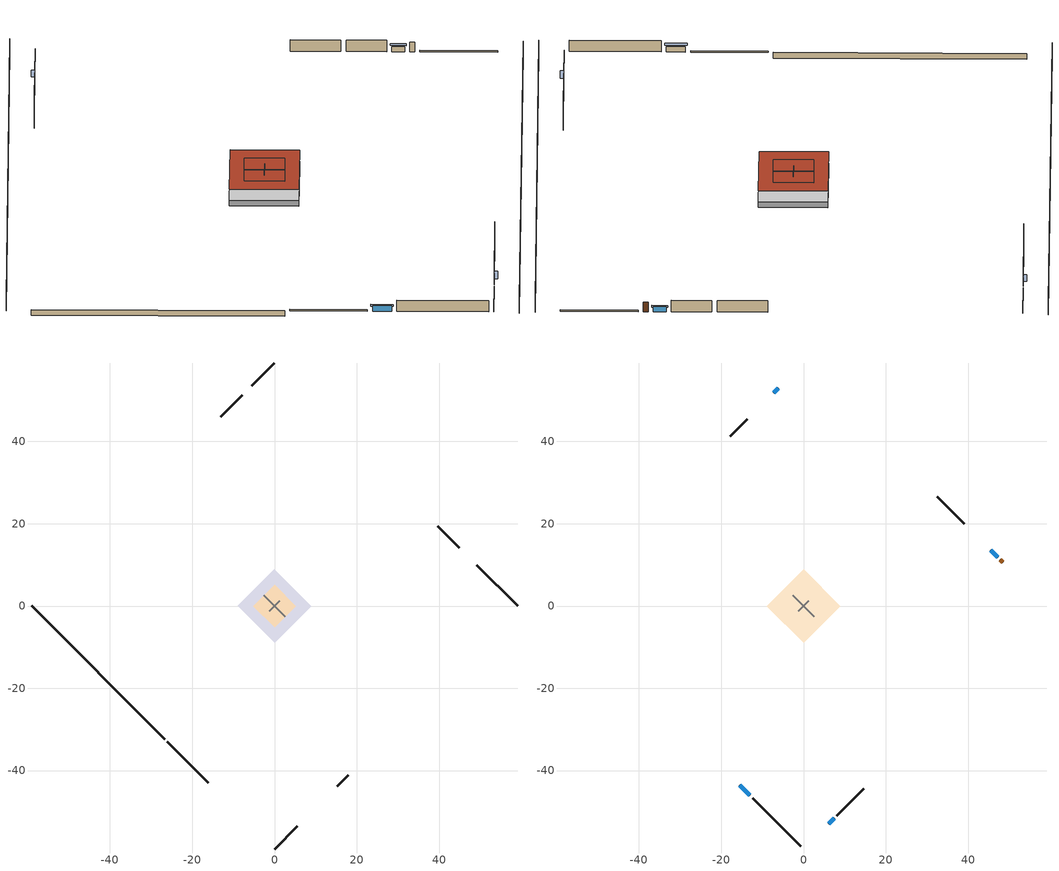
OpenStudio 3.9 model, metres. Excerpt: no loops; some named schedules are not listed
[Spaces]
garage 1
 floor foundation (Slab1 construction): -5.17,0 0,5.17 5.17,0 0,-5.17 z0
 wall outside (Wall1 construction): -7.86,51.2 -13.03,46.02 z0.3:2.74
 wall outside (Wall2 construction): 44.87,14.19 39.7,19.36 z0.3:2.74
 wall outside (Wall9 construction): 15.29,-43.77 17.88,-41.18 z0.3:2.74
 wall to conditioned space 1 (Wall5 construction Reversed): -2.59,2.59 2.59,-2.59 z0.3:2.74
 wall to conditioned space 1 (Wall6 construction Reversed): -1.29,-1.29 1.29,1.29 z0.3:2.74
 roof outside (Roof1 construction): 0,5.17 -5.17,0 0,-5.17 5.17,0 z2.74
crawlspace - vented 1
 floor foundation (Slab2 construction): -8.88,0 0,8.88 8.88,0 0,-8.88 z-0.91
 wall outside (RimJoist1 construction): -26.07,-32.99 -16.14,-42.92 z0.3:0.61
 wall outside (RimJoist2 construction): 0,59.06 -5.52,53.54 z0.3:0.61
 wall outside (RimJoist3 construction): 59.06,0 49.12,9.94 z0.3:0.61
 wall outside (RimJoist4 construction): 0,-59.06 5.52,-53.54 z0.3:0.61
 wall foundation (FoundationWall1 construction): -59.06,0 -26.73,-32.33 z-0.91:0.3
conditioned space 1
 floor to crawlspace - vented 1 (Floor1 construction): -8.88,0 0,8.88 8.88,0 0,-8.88 z0.3
 wall outside (Wall3 construction): -12.38,-46.67 -0.66,-58.4 z0.3:2.74
 wall outside (Wall4 construction): -13.69,45.37 -17.85,41.21 z0.3:2.74
 wall outside (Wall7 construction): 39.04,20.02 32.56,26.5 z0.3:2.74
 wall outside (Wall8 construction): 8.12,-50.94 14.63,-44.43 z0.3:2.74
 wall outside (AdiabaticWallConstruction): -15.48,-43.58 -13.04,-46.02 z0.3:1.46; -6.17,52.88 -7.21,51.85 z0.3:1.28; 47.16,11.9 45.53,13.53 z0.3:1.34; 6.17,-52.88 7.46,-51.6 z0.3:1.52
 wall outside (AdiabaticWallConstruction 1): 48.47,10.59 47.82,11.24 z0.3:2.34
 window (WindowConstruction): -15.48,-43.58 -13.04,-46.02 z0.3:1.46
 window (WindowConstruction 1): -6.17,52.88 -7.2,51.85 z0.3:1.28
 window (WindowConstruction 2): 47.16,11.9 45.53,13.53 z0.3:1.34
 window (WindowConstruction 3): 6.17,-52.88 7.46,-51.6 z0.3:1.52
 door (Door): 48.47,10.59 47.82,11.24 z0.3:2.34
 roof outside (Roof2 construction): 0,8.88 -8.88,0 0,-8.88 8.88,0 z2.74
shading: 3.23,-62.29 62.29,-3.23 / -3.23,62.29 -62.29,3.23 z0:2.74; -12.83,-46.23 -15.7,-43.36 -16.13,-43.79 -13.26,-46.66 z1.77; -7.42,51.64 -5.96,53.1 -6.39,53.53 -7.85,52.07 z1.58; 45.31,13.75 47.38,11.68 47.81,12.11 45.74,14.18 z1.65; 7.68,-51.38 5.96,-53.1 6.39,-53.53 8.11,-51.81 z1.83
[Site]
Portland Intl Arpt_OR: Latitude {deg}=45.59; Longitude {deg}=-122.6; Time Zone {hr}=-8; Elevation {m}=33; Terrain=Suburbs; Keep Site Location Information=Yes
[Site:GroundTemperature:Shallow]
10.2558, 8.96328, 8.85977, 9.47314, 11.9355, 14.3863, 16.5111, 17.8571, 17.9714, 16.8767, 14.8061, 12.4304
[Site:WaterMainsTemperature]
Calculation Method=Schedule; Temperature Schedule=mains temperature schedule
[Building]
Building 1
[Material] Roughness=Rough
Name | Thickness {m} | Conductivity {W/m-K} | Density {kg/m3} | Specific Heat {J/kg-K} | Thermal Absorptance | Solar Absorptance | Visible Absorptance
asphalt or fiberglass shingles | 0.00635 | 0.162714 | 1121.4 | 1465.45 | 0.9 | 0.85 | 0.85
roof rigid ins | 0.00254769 | 0.029427 | 32.04 | 1214.23 | 0.9 | 0.7 | 0.7
osb sheathing 0.5 in. | 0.0127 | 0.115458 | 512.64 | 1214.23 | 0.9 | 0.6 | 0.6
roof rigid ins 1 | 0.103632 | 0.029427 | 32.04 | 1214.23 | 0.9 | 0.7 | 0.7
osb sheathing 0.75 in. | 0.01905 | 0.115458 | 512.64 | 1214.23 | 0.9 | 0.7 | 0.7
roof stud and cavity | 0.2032 | 0.161866 | 78.34581 | 1123.46 | 0.9 | 0.7 | 0.7
gypsum board | 0.0127 | 0.160291 | 801 | 837.4 | 0.9 | 0.6 | 0.6
composite shingle siding | 0.00635 | 0.162714 | 1121.4 | 1465.45 | 0.9 | 0.7 | 0.7
osb sheathing 0.5 in. 1 | 0.0127 | 0.115458 | 512.64 | 1214.23 | 0.9 | 0.7 | 0.7
wall stud and cavity | 0.1397 | 0.348479 | 139.0536 | 1170.24 | 0.9 | 0.6 | 0.6
wall rigid ins; floor rigid ins | 0.051816 | 0.029427 | 32.04 | 1214.23 | 0.9 | 0.7 | 0.7
wall stud and cavity 1 | 0.1397 | 0.207325 | 139.0536 | 1170.24 | 0.9 | 0.7 | 0.7
wall rigid ins 1; wall rigid ins 2 | 0.051816 | 0.029427 | 32.04 | 1214.23
wall stud and cavity 2 | 0.1397 | 0.222524 | 139.0536 | 1170.24 | 0.9 | 0.7 | 0.7
rim joist stud and cavity | 0.0508 | 0.144151 | 50.32683 | 1063.81 | 0.9 | 0.6 | 0.6
floor stud and cavity | 0.1397 | 0.0972396 | 92.3553 | 1139.71 | 0.9 | 0.7 | 0.7
floor covering | 0.0127 | 0.0433444 | 54.468 | 1339.84 | 0.9 | 0.6 | 0.6
concrete 4.0 in. | 0.1016 | 1.803125 | 2242.8 | 837.4 | 0.9 | 0.7 | 0.7
concrete 8.0 in. | 0.2032 | 1.803125 | 2242.8 | 837.4 | 0.9 | 0.7 | 0.7
soil 0.5 in. | 0.0127 | 1.3848 | 1842.3 | 418.7 | 0.9 | 0.7 | 0.7
wood siding; wood siding 1 | 0.0254 | 0.102417 | 544.68 | 1172.36
wall rigid ins 3 | 0.512978 | 0.029427 | 32.04 | 1214.23 | 0.9 | 0.7 | 0.7
wall stud and cavity 3 | 0.0889 | 0.380278 | 52.3479 | 1209.89 | 0.9 | 0.7 | 0.7
door material | 0.04445 | 0.0612267 | 512.64 | 1214.23 | 0.9 | 0.7 | 0.7
wall stud and cavity 4 | 0.0889 | 0.391764 | 83.0341 | 1211.67 | 0.9 | 0.7 | 0.7
furniture material conditioned space 1; furniture material garage 1 | 0.1524 | 0.115458 | 640.8 | 1214.23 | 0.9 | 0.6 | 0.6
[Construction]
Roof1 construction: asphalt or fiberglass shingles, roof rigid ins, osb sheathing 0.5 in.
Roof2 construction: asphalt or fiberglass shingles, roof rigid ins 1, osb sheathing 0.75 in., roof stud and cavity, gypsum board
Wall1 construction; Wall2 construction; Wall9 construction: composite shingle siding, osb sheathing 0.5 in. 1, wall stud and cavity
Wall3 construction; Wall4 construction: composite shingle siding, wall rigid ins, osb sheathing 0.5 in. 1, wall stud and cavity 1, gypsum board
Wall5 construction Reversed: gypsum board, wall stud and cavity 2, osb sheathing 0.5 in. 1, wall rigid ins 1
Wall6 construction Reversed: gypsum board, wall stud and cavity 2, osb sheathing 0.5 in. 1, wall rigid ins 2
Wall7 construction; Wall8 construction: composite shingle siding, wall rigid ins 1, osb sheathing 0.5 in. 1, wall stud and cavity 1, gypsum board
RimJoist1 construction; RimJoist2 construction; RimJoist3 construction; RimJoist4 construction: composite shingle siding, rim joist stud and cavity
Floor1 construction: floor stud and cavity, floor rigid ins, osb sheathing 0.75 in., floor covering
Slab1 construction: concrete 4.0 in.
FoundationWall1 construction: concrete 8.0 in.
Slab2 construction: soil 0.5 in.
WindowConstruction; WindowConstruction 1; WindowConstruction 2; WindowConstruction 3: WindowMaterial
AdiabaticWallConstruction: wood siding, wall rigid ins 3, wall stud and cavity 3, gypsum board
Door: door material
AdiabaticWallConstruction 1: wood siding 1, wall rigid ins 3, wall stud and cavity 3, gypsum board
PartitionWallConstruction: gypsum board, wall stud and cavity 4, gypsum board
furniture construction conditioned space 1: furniture material conditioned space 1
furniture construction garage 1: furniture material garage 1
[WindowMaterial:SimpleGlazingSystem]
WindowMaterial: U-Factor {W/m2-K}=2.78222; Solar Heat Gain Coefficient=0.56
[ThermalZone] Multiplier=1; Use Ideal Air Loads=No
Name | Volume {m3} | Thermostat
conditioned space | 384.656 | conditioned space temperature setpoint
garage | 130.484
crawlspace - vented | 192.328
[Sizing:Zone] Zone Cooling Design Supply Air Temperature Input Method=SupplyAirTemperature; Zone Cooling Design Supply Air Temperature {C}=14; Zone Cooling Design Supply Air Temperature Difference {deltaC}=11.11; Zone Heating Design Supply Air Temperature Input Method=SupplyAirTemperature; Zone Heating Design Supply Air Temperature {C}=40; Zone Heating Design Supply Air Temperature Difference {deltaC}=11.11; Zone Cooling Design Supply Air Humidity Ratio {kg-H2O/kg-air}=0.0085; Zone Heating Design Supply Air Humidity Ratio {kg-H2O/kg-air}=0.008; Cooling Design Air Flow Method=DesignDay; Heating Design Air Flow Method=DesignDay; Account for Dedicated Outdoor Air System=No; Dedicated Outdoor Air System Control Strategy=NeutralSupplyAir; Dedicated Outdoor Air Low Setpoint Temperature for Design {C}=autosize; Dedicated Outdoor Air High Setpoint Temperature for Design {C}=autosize; Zone Load Sizing Method=Sensible Load Only No Latent Load; Zone Latent Cooling Design Supply Air Humidity Ratio Input Method=HumidityRatioDifference; Zone Cooling Design Supply Air Humidity Ratio Difference {kgWater/kgDryAir}=0.005; Zone Latent Heating Design Supply Air Humidity Ratio Input Method=HumidityRatioDifference; Zone Humidification Design Supply Air Humidity Ratio Difference {kgWater/kgDryAir}=0.005; Sizing Option=Coincident
garage; crawlspace - vented
[Space]
Name | Thermal Zone | Volume {m3}
conditioned space 1 | conditioned space | 384.656
garage 1 | garage | 130.484
crawlspace - vented 1 | crawlspace - vented | 192.328
[ThermostatSetpoint:DualSetpoint]
conditioned space temperature setpoint: Heating Setpoint Temperature Schedule=heating setpoint; Cooling Setpoint Temperature Schedule=cooling setpoint; Temperature Difference Between Cutout And Setpoint {deltaC}=0
[Foundation:Kiva] Wall Depth Below Slab {m}=0.2032
Name | Initial Indoor Air Temperature {C} | Wall Height Above Grade {m}
Foundation Kiva 1 | 13.4258 | 0.1016
Foundation Kiva 2 | 8.41658 | 0.3048
[Foundation:Kiva:Settings]
Soil Conductivity {W/m-K}=1.3848; Soil Density {kg/m3}=1842.3; Soil Specific Heat {J/kg-K}=418.7; Ground Solar Absorptivity=0.9; Ground Thermal Absorptivity=0.9; Ground Surface Roughness {m}=0.03; Far-Field Width {m}=40; Deep-Ground Boundary Condition=ZeroFlux; Deep-Ground Depth {m}=40; Minimum Cell Dimension {m}=0.2; Maximum Cell Growth Coefficient=3; Simulation Timestep=Timestep
[SurfaceProperty:ExposedFoundationPerimeter] Exposed Perimeter Calculation Method=TotalExposedPerimeter
Name | Total Exposed Perimeter {m}
Slab1 | 18.288
Slab2 | 45.72
[SurfaceProperty:IncidentSolarMultiplier] Incident Solar Multiplier=1; Incident Solar Multiplier Schedule=trans schedule winter=0.85 summer=0.7
Window1; Window2; Window3; Window4
[InternalMass:Definition] Design Level Calculation Method=SurfaceArea
Name | Construction | Surface Area {m2}
partition wall mass | PartitionWallConstruction | 157.749
furniture mass conditioned space 1 | furniture construction conditioned space 1 | 63.09974
furniture mass garage 1 | furniture construction garage 1 | 5.35122
[InternalMass] Multiplier=1
Name | Internal Mass Definition | Space or SpaceType
partition wall mass | partition wall mass | conditioned space 1
furniture mass conditioned space 1 | furniture mass conditioned space 1 | conditioned space 1
furniture mass garage 1 | furniture mass garage 1 | garage 1
[EnergyManagementSystem:Sensor]
Name | Output Variable or Output Meter Index Key | Output Variable or Output Meter
water_heater_amb_temp; fridge_tin_s_1 | garage | Zone Mean Air Temperature
water_heater_amb_rh | garage | Zone Air Relative Humidity
water_heater_T_set | water heater setpoint | Schedule Value
out_pb_s |  | Site Outdoor Air Barometric Pressure
out_wt_s |  | Site Outdoor Air Humidity Ratio
site_vw_s |  | Site Wind Speed
cool_season | cooling season schedule | Schedule Value
natural_vent_s | natural vent schedule | Schedule Value
htg_sp_s | heating setpoint | Schedule Value
clg_sp_s | cooling setpoint | Schedule Value
mech_vent_range_fan_0_sch_s | mech vent range fan 0 schedule | Schedule Value
mech_vent_bath_fan_0_sch_s | mech vent bath fan 0 schedule | Schedule Value
clothes_dryer_exhaust_0_sch_s | clothes_dryer | Schedule Value
htg_load_cond |  | Heating:EnergyTransfer:Zone:CONDITIONED SPACE
clg_load_cond |  | Cooling:EnergyTransfer:Zone:CONDITIONED SPACE
s_conv | Floor1 | Surface Inside Face Convection Heat Gain Energy
s_ig | Floor1 | Surface Inside Face Internal Gains Radiation Heat Gain Energy
s_sol | Floor1 | Surface Inside Face Solar Radiation Heat Gain Energy
s_lgt | Floor1 | Surface Inside Face Lights Radiation Heat Gain Energy
s_surf | Floor1 | Surface Inside Face Net Surface Thermal Radiation Heat Gain Energy
s_conv_1 | Roof2 | Surface Inside Face Convection Heat Gain Energy
s_ig_1 | Roof2 | Surface Inside Face Internal Gains Radiation Heat Gain Energy
s_sol_1 | Roof2 | Surface Inside Face Solar Radiation Heat Gain Energy
s_lgt_1 | Roof2 | Surface Inside Face Lights Radiation Heat Gain Energy
s_surf_1 | Roof2 | Surface Inside Face Net Surface Thermal Radiation Heat Gain Energy
ss_sol | Door1 | Surface Inside Face Solar Radiation Heat Gain Energy
ss_lgt | Door1 | Surface Inside Face Lights Radiation Heat Gain Energy
ss_conv | Door1 | Surface Inside Face Convection Heat Gain Energy
ss_ig | Door1 | Surface Inside Face Internal Gains Radiation Heat Gain Energy
ss_surf | Door1 | Surface Inside Face Net Surface Thermal Radiation Heat Gain Energy
ss_conv_1 | Window1 | Surface Inside Face Convection Heat Gain Energy
ss_ig_1 | Window1 | Surface Inside Face Internal Gains Radiation Heat Gain Energy
ss_surf_1 | Window1 | Surface Inside Face Net Surface Thermal Radiation Heat Gain Energy
ss_trans_in | Window1 | Surface Window Transmitted Solar Radiation Rate
ss_back_out | Window1 | Surface Window Shortwave from Zone Back Out Window Heat Transfer Rate
ss_trans_out | Window1 | Surface Inside Face Initial Transmitted Diffuse Transmitted Out Window Solar Radiation Rate
ss_conv_2 | Window2 | Surface Inside Face Convection Heat Gain Energy
ss_ig_2 | Window2 | Surface Inside Face Internal Gains Radiation Heat Gain Energy
ss_surf_2 | Window2 | Surface Inside Face Net Surface Thermal Radiation Heat Gain Energy
ss_trans_in_1 | Window2 | Surface Window Transmitted Solar Radiation Rate
ss_back_out_1 | Window2 | Surface Window Shortwave from Zone Back Out Window Heat Transfer Rate
ss_trans_out_1 | Window2 | Surface Inside Face Initial Transmitted Diffuse Transmitted Out Window Solar Radiation Rate
ss_conv_3 | Window3 | Surface Inside Face Convection Heat Gain Energy
ss_ig_3 | Window3 | Surface Inside Face Internal Gains Radiation Heat Gain Energy
ss_surf_3 | Window3 | Surface Inside Face Net Surface Thermal Radiation Heat Gain Energy
ss_trans_in_2 | Window3 | Surface Window Transmitted Solar Radiation Rate
ss_back_out_2 | Window3 | Surface Window Shortwave from Zone Back Out Window Heat Transfer Rate
ss_trans_out_2 | Window3 | Surface Inside Face Initial Transmitted Diffuse Transmitted Out Window Solar Radiation Rate
ss_conv_4 | Window4 | Surface Inside Face Convection Heat Gain Energy
ss_ig_4 | Window4 | Surface Inside Face Internal Gains Radiation Heat Gain Energy
ss_surf_4 | Window4 | Surface Inside Face Net Surface Thermal Radiation Heat Gain Energy
ss_trans_in_3 | Window4 | Surface Window Transmitted Solar Radiation Rate
ss_back_out_3 | Window4 | Surface Window Shortwave from Zone Back Out Window Heat Transfer Rate
ss_trans_out_3 | Window4 | Surface Inside Face Initial Transmitted Diffuse Transmitted Out Window Solar Radiation Rate
s_conv_2 | Wall3 | Surface Inside Face Convection Heat Gain Energy
s_ig_2 | Wall3 | Surface Inside Face Internal Gains Radiation Heat Gain Energy
s_sol_2 | Wall3 | Surface Inside Face Solar Radiation Heat Gain Energy
s_lgt_2 | Wall3 | Surface Inside Face Lights Radiation Heat Gain Energy
s_surf_2 | Wall3 | Surface Inside Face Net Surface Thermal Radiation Heat Gain Energy
s_conv_3 | Wall4 | Surface Inside Face Convection Heat Gain Energy
s_ig_3 | Wall4 | Surface Inside Face Internal Gains Radiation Heat Gain Energy
s_sol_3 | Wall4 | Surface Inside Face Solar Radiation Heat Gain Energy
s_lgt_3 | Wall4 | Surface Inside Face Lights Radiation Heat Gain Energy
s_surf_3 | Wall4 | Surface Inside Face Net Surface Thermal Radiation Heat Gain Energy
s_conv_4 | Wall5 | Surface Inside Face Convection Heat Gain Energy
s_ig_4 | Wall5 | Surface Inside Face Internal Gains Radiation Heat Gain Energy
s_sol_4 | Wall5 | Surface Inside Face Solar Radiation Heat Gain Energy
s_lgt_4 | Wall5 | Surface Inside Face Lights Radiation Heat Gain Energy
s_surf_4 | Wall5 | Surface Inside Face Net Surface Thermal Radiation Heat Gain Energy
s_conv_5 | Wall6 | Surface Inside Face Convection Heat Gain Energy
s_ig_5 | Wall6 | Surface Inside Face Internal Gains Radiation Heat Gain Energy
s_sol_5 | Wall6 | Surface Inside Face Solar Radiation Heat Gain Energy
s_lgt_5 | Wall6 | Surface Inside Face Lights Radiation Heat Gain Energy
s_surf_5 | Wall6 | Surface Inside Face Net Surface Thermal Radiation Heat Gain Energy
s_conv_6 | Wall7 | Surface Inside Face Convection Heat Gain Energy
s_ig_6 | Wall7 | Surface Inside Face Internal Gains Radiation Heat Gain Energy
s_sol_6 | Wall7 | Surface Inside Face Solar Radiation Heat Gain Energy
s_lgt_6 | Wall7 | Surface Inside Face Lights Radiation Heat Gain Energy
s_surf_6 | Wall7 | Surface Inside Face Net Surface Thermal Radiation Heat Gain Energy
s_conv_7 | Wall8 | Surface Inside Face Convection Heat Gain Energy
s_ig_7 | Wall8 | Surface Inside Face Internal Gains Radiation Heat Gain Energy
s_sol_7 | Wall8 | Surface Inside Face Solar Radiation Heat Gain Energy
s_lgt_7 | Wall8 | Surface Inside Face Lights Radiation Heat Gain Energy
s_surf_7 | Wall8 | Surface Inside Face Net Surface Thermal Radiation Heat Gain Energy
im_conv | furniture mass conditioned space 1 | Surface Inside Face Convection Heat Gain Energy
im_ig | furniture mass conditioned space 1 | Surface Inside Face Internal Gains Radiation Heat Gain Energy
im_sol | furniture mass conditioned space 1 | Surface Inside Face Solar Radiation Heat Gain Energy
im_lgt | furniture mass conditioned space 1 | Surface Inside Face Lights Radiation Heat Gain Energy
im_surf | furniture mass conditioned space 1 | Surface Inside Face Net Surface Thermal Radiation Heat Gain Energy
im_conv_1 | partition wall mass | Surface Inside Face Convection Heat Gain Energy
im_ig_1 | partition wall mass | Surface Inside Face Internal Gains Radiation Heat Gain Energy
im_sol_1 | partition wall mass | Surface Inside Face Solar Radiation Heat Gain Energy
im_lgt_1 | partition wall mass | Surface Inside Face Lights Radiation Heat Gain Energy
im_surf_1 | partition wall mass | Surface Inside Face Net Surface Thermal Radiation Heat Gain Energy
airflow_gain | infil flow | Infiltration Sensible Heat Gain Energy
airflow_loss | infil flow | Infiltration Sensible Heat Loss Energy
airflow_gain_1 | natural vent flow | Infiltration Sensible Heat Gain Energy
airflow_loss_1 | natural vent flow | Infiltration Sensible Heat Loss Energy
airflow_gain_2 | whole house fan flow | Infiltration Sensible Heat Gain Energy
airflow_loss_2 | whole house fan flow | Infiltration Sensible Heat Loss Energy
mv_conv | mech vent bath fan 0 | Electric Equipment Convective Heating Energy
mv_rad | mech vent bath fan 0 | Electric Equipment Radiant Heating Energy
mv_conv_1 | mech vent house fan | Electric Equipment Convective Heating Energy
mv_rad_1 | mech vent house fan | Electric Equipment Radiant Heating Energy
mv_conv_2 | mech vent house fan cfis | Electric Equipment Convective Heating Energy
mv_rad_2 | mech vent house fan cfis | Electric Equipment Radiant Heating Energy
mv_conv_3 | mech vent range fan 0 | Electric Equipment Convective Heating Energy
mv_rad_3 | mech vent range fan 0 | Electric Equipment Radiant Heating Energy
mv_conv_4 | mech vent house fan latent load | Other Equipment Convective Heating Energy
mv_rad_4 | mech vent house fan latent load | Other Equipment Radiant Heating Energy
mv_conv_5 | mech vent house fan sensible load | Other Equipment Convective Heating Energy
mv_rad_5 | mech vent house fan sensible load | Other Equipment Radiant Heating Energy
ig_lgt_conv | interior lighting | Lights Convective Heating Energy
[ElectricEquipment:Definition] Design Level Calculation Method=EquipmentLevel
Name | Design Level {W} | Fraction Latent | Fraction Radiant | Fraction Lost
ceiling fan | 17.8435 | 0 | 0.558 | 0
clothes washer | 428.537 | 0.03 | 0.162 | 0.7
clothes dryer | 4386.53 | 0.015 | 0.081 | 0.85
dishwasher | 805.234 | 0.3 | 0.18 | 0.4
fridge | 54.7945 | 0 | 0.6 | 0
fridge 2 | 239.242 | 0 | 0.6 | 0
freezer | 194.914 | 0 | 0.6 | 0
cooking range | 1485.94 | 0.08 | 0.432 | 0.2
misc tv | 536.934 | 0 | 0.6 | 0
misc plug loads | 325.744 | 0.021 | 0.558 | 0.049
whole house fan; mech vent house fan | 0 | 0 | 0 | 1
mech vent house fan cfis | 0 | 0 | 0 | 0
mech vent range fan 0; mech vent bath fan 0 | 30 | 0 | 0 | 1
[ElectricEquipment]
Name | Electric Equipment Definition | Space or SpaceType | Schedule
ceiling fan | ceiling fan | conditioned space 1 | ceiling_fan
clothes washer | clothes washer | conditioned space 1 | clothes_washer
clothes dryer | clothes dryer | conditioned space 1 | clothes_dryer
dishwasher | dishwasher | conditioned space 1 | dishwasher
fridge | fridge | conditioned space 1 | fridge schedule
fridge 1 | fridge 2 | garage 1 | fridge schedule 1
freezer | freezer | garage 1 | freezer schedule
cooking range | cooking range | conditioned space 1 | cooking_range
misc tv | misc tv | conditioned space 1 | plug_loads_tv
misc plug loads | misc plug loads | conditioned space 1 | plug_loads_other
whole house fan | whole house fan | conditioned space 1 | Always On Discrete
mech vent house fan | mech vent house fan | conditioned space 1 | mech vent house fan schedule
mech vent house fan cfis | mech vent house fan cfis | conditioned space 1 | mech vent house fan cfis schedule
mech vent range fan 0 | mech vent range fan 0 | conditioned space 1 | mech vent range fan 0 schedule
mech vent bath fan 0 | mech vent bath fan 0 | conditioned space 1 | mech vent bath fan 0 schedule
[OtherEquipment:Definition] Design Level Calculation Method=EquipmentLevel
Name | Design Level {W} | Fraction Latent | Fraction Radiant | Fraction Lost
water heater sens; mech vent house fan sensible load | 0 | 0 | 0 | 0
water heater lat; mech vent house fan latent load | 0 | 1 | 0 | 0
water heater energy adjustment1 | 0.01 | 0 | 0 | 1
clothes dryer 2 | 0 | 0.015 | 0.081 | 0.85
cooking range 2 | 0 | 0.08 | 0.432 | 0.2
misc fireplace | 370.654 | 0.1 | 0.3 | 0.4
general water use sensible | -43.4886 | 0 | 0.6 | 0
general water use latent | 44.1266 | 1 | 0 | 0
[OtherEquipment]
Name | Other Equipment Definition | Space or SpaceType | Schedule | Fuel Type
water heater sens | water heater sens | garage 1 | Always On Discrete
water heater lat | water heater lat | garage 1 | Always On Discrete
water heater energy adjustment1 | water heater energy adjustment1 | garage 1 | Always On Discrete | Electricity
clothes dryer 1 | clothes dryer 2 | conditioned space 1 | clothes_dryer | Electricity
cooking range 1 | cooking range 2 | conditioned space 1 | cooking_range | Electricity
misc fireplace | misc fireplace | conditioned space 1 | misc fireplace schedule | NaturalGas
general water use sensible | general water use sensible | conditioned space 1 | general water use schedule
general water use latent | general water use latent | conditioned space 1 | general water use schedule
mech vent house fan sensible load | mech vent house fan sensible load | conditioned space 1 | Always On Discrete
mech vent house fan latent load | mech vent house fan latent load | conditioned space 1 | Always On Discrete
[WaterUse:Equipment:Definition]
Name | Peak Flow Rate {m3/s}
clothes washer | 3.01992e-06
dishwasher | 7.5668e-06
[Lights:Definition] Design Level Calculation Method=LightingLevel; Fraction Radiant=0.6; Fraction Visible=0.2; Return Air Fraction=0
Name | Lighting Level {W}
interior lighting | 282.2
garage lighting | 9.89333
[Lights] Fraction Replaceable=1
Name | Lights Definition | Space or SpaceType | Schedule
interior lighting | interior lighting | conditioned space 1 | lighting_interior
garage lighting | garage lighting | garage 1 | lighting_garage
[Exterior:Lights:Definition]
exterior lighting: Design Level {W}=7.09205
[Exterior:Lights]
exterior lighting: Exterior Lights Definition=exterior lighting; Schedule=exterior lighting schedule
[People:Definition]
occupants: Number of People Calculation Method=People; Number of People {people}=2; Fraction Radiant=0.314171; Sensible Heat Fraction=0.56303; Carbon Dioxide Generation Rate {m3/s-W}=0; Enable ASHRAE 55 Comfort Warnings=No; Mean Radiant Temperature Calculation Type=EnclosureAveraged
[People]
occupants: People Definition=occupants; Space or SpaceType=conditioned space 1; Number of People Schedule=occupants; Activity Level Schedule=occupants activity schedule; Multiplier=1
[SpaceInfiltration:DesignFlowRate] Schedule=Always On Discrete
Name | Space or SpaceType | Design Flow Rate Calculation Method | Design Flow Rate {m3/s} | Air Changes per Hour {1/hr} | Constant Term Coefficient | Temperature Term Coefficient | Velocity Term Coefficient | Velocity Squared Term Coefficient
natural vent flow; whole house fan flow; infil flow | conditioned space 1 | Flow/Space | 0
infil crawlspace - vented 1 | crawlspace - vented 1 | AirChanges/Hour |  | 2.6013 | 1 | 0 | 0 | 0
[SpaceInfiltration:EffectiveLeakageArea]
infil garage 1: Space or SpaceType=garage 1; Schedule=Always On Discrete; Effective Air Leakage Area {cm2}=407.755; Stack Coefficient=0.000129147; Wind Coefficient=4.64657e-05
